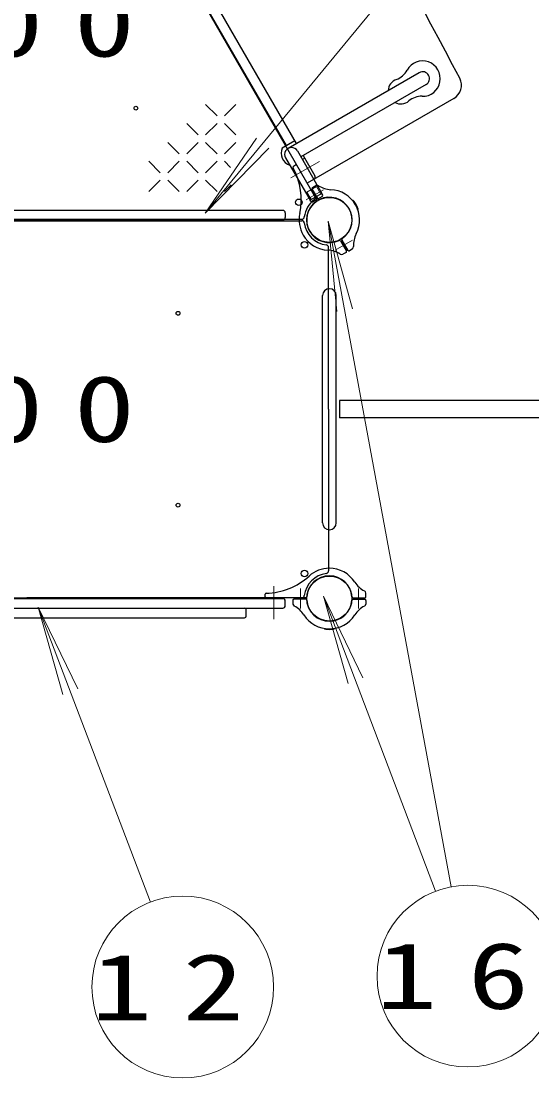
# Model space of a CAD drawing. Units: millimetres on the paper, scale 1:60. Extents: x -385 to 0, y -594 to 267.
# Drawn here: x -260.88 to -244, y 160.91 to 195.8 of the extents above; entities that cross this region are included whole.
import ezdxf

# ---------------------------------------------------------------- set-up
doc = ezdxf.new("R2010")
doc.units = ezdxf.units.MM
doc.linetypes.add('USER1', pattern=[4.5, 2.5, -2])
doc.linetypes.add('USER2', pattern=[6, 3, -1, 1, -1])
doc.layers.add('LY_1', color=7, linetype='Continuous', lineweight=25)
doc.styles.add('ＭＳ ゴシック', font='')
doc.styles.get('ＭＳ ゴシック').set_extended_font_data('MS Gothic')

msp = doc.modelspace()

# ---------------------------------------------------------------- linework, layer by layer
at = {"layer": 'LY_1'}
for p, q in [((-251.106, 189.898), (-260.325, 205.865)), ((-252.11, 191.688), (-259.277, 204.101)), ((-251.783, 191.754), (-259.056, 204.351)), ((-247.727, 194.095), (-252.057, 191.595)), ((-247.5, 193.703), (-251.634, 191.316)), ((-246.581, 193.244), (-251.423, 190.448)), ((-251.836, 191.846), (-252.255, 191.604)), ((-252.14, 191.286), (-251.332, 189.886)), ((-251.747, 191.512), (-250.939, 190.112)), ((-251.503, 191.269), (-251.581, 191.224)), ((-251.556, 191.361), (-251.169, 190.691)), ((-251.808, 191.043), (-251.881, 190.996)), ((-251.062, 189.923), (-251.259, 190.263)), ((-251.246, 190.309), (-251.138, 190.366)), ((-250.939, 190.112), (-251.332, 189.886)), ((-251.311, 189.85), (-251.332, 189.886)), ((-250.936, 190.008), (-251.242, 189.831)), ((-250.918, 190.076), (-250.939, 190.112)), ((-249.923, 189.871), (-249.921, 189.873)), ((-269.152, 189.551), (-252.235, 189.551)), ((-252.152, 189.467), (-252.152, 189.317)), ((-249.756, 189.583), (-249.754, 189.584)), ((-269.912, 189.259), (-251.604, 189.259)), ((-269.912, 189.209), (-260.694, 189.209)), ((-269.152, 189.234), (-252.235, 189.234)), ((-260.694, 189.209), (-251.604, 189.209)), ((-250.325, 188.545), (-250.128, 188.205)), ((-250.281, 188.57), (-250.085, 188.23)), ((-250.719, 182.984), (-250.719, 188.324)), ((-250.141, 188.159), (-250.249, 188.102)), ((-250.038, 188.218), (-249.927, 188.288)), ((-250.92, 179.234), (-250.92, 186.734)), ((-250.467, 179.234), (-250.467, 186.734)), ((-213.527, 183.267), (-250.36, 183.267)), ((-250.36, 183.267), (-250.36, 182.701)), ((-250.719, 182.984), (-250.719, 177.644)), ((-213.527, 182.701), (-250.36, 182.701)), ((-249.486, 176.793), (-249.491, 176.915)), ((-269.912, 176.759), (-260.694, 176.759)), ((-269.152, 176.734), (-252.235, 176.734)), ((-251.475, 176.759), (-260.694, 176.759)), ((-252.818, 176.794), (-252.813, 176.881)), ((-252.152, 176.501), (-252.152, 176.651)), ((-251.901, 176.674), (-251.896, 176.553)), ((-251.475, 176.709), (-251.867, 176.709)), ((-249.912, 176.759), (-249.52, 176.759)), ((-249.912, 176.709), (-249.52, 176.709)), ((-249.486, 176.674), (-249.491, 176.543)), ((-269.152, 176.417), (-252.235, 176.417)), ((-253.444, 176.151), (-253.444, 176.367)), ((-267.759, 176.101), (-253.494, 176.101)), ((-250.86, 175.748), (-250.86, 175.745)), ((-250.527, 175.748), (-250.527, 175.745))]:
    msp.add_line(p, q, dxfattribs=at)
at = {"layer": 'LY_1', "lineweight": 13}
for p, q in [((-242.565, 204.289), (-254.799, 189.46)), ((-254.781, 193.044), (-254.406, 192.669)), ((-253.781, 193.044), (-254.156, 192.669)), ((-255.406, 192.419), (-255.031, 192.044)), ((-254.406, 192.419), (-254.781, 192.044)), ((-254.156, 192.419), (-253.781, 192.044)), ((-254.799, 189.46), (-253.099, 191.932)), ((-256.031, 191.794), (-255.656, 191.419)), ((-255.031, 191.794), (-255.406, 191.419)), ((-254.799, 189.46), (-252.695, 191.599)), ((-254.781, 191.794), (-254.406, 191.419)), ((-253.781, 191.794), (-254.156, 191.419)), ((-256.656, 191.169), (-256.281, 190.794)), ((-255.656, 191.169), (-256.031, 190.794)), ((-255.406, 191.169), (-255.031, 190.794)), ((-254.406, 191.169), (-254.781, 190.794)), ((-254.156, 191.169), (-253.956, 190.969)), ((-256.281, 190.544), (-256.656, 190.169)), ((-256.031, 190.544), (-255.656, 190.169)), ((-255.031, 190.544), (-255.406, 190.169)), ((-254.781, 190.544), (-254.406, 190.169)), ((-253.933, 190.391), (-254.156, 190.169)), ((-250.73, 189.196), (-250.443, 186.209)), ((-250.73, 189.196), (-249.929, 186.304)), ((-246.664, 167.218), (-250.73, 189.196)), ((-250.893, 176.811), (-250.074, 173.925)), ((-250.893, 176.811), (-249.586, 174.111)), ((-247.186, 167.072), (-250.893, 176.811)), ((-260.314, 176.452), (-259.495, 173.566)), ((-260.314, 176.452), (-259.006, 173.752)), ((-256.606, 166.712), (-260.314, 176.452))]:
    msp.add_line(p, q, dxfattribs=at)
at = {"layer": 'LY_1', "linetype": 'USER2', "lineweight": 13}
for p, q in [((-251.962, 190.619), (-251.022, 191.161)), ((-250.885, 190.23), (-251.46, 189.898)), ((-249.927, 188.57), (-250.502, 188.238)), ((-252.527, 177.14), (-252.527, 176.054)), ((-251.652, 176.402), (-251.652, 177.066)), ((-249.735, 176.402), (-249.735, 177.066))]:
    msp.add_line(p, q, dxfattribs=at)
at = {"layer": 'LY_1', "linetype": 'USER1', "lineweight": 13}
for p, q in [((-251.121, 190.334), (-251.433, 190.154)), ((-251.291, 189.909), (-251.433, 190.154)), ((-250.979, 190.089), (-251.121, 190.334))]:
    msp.add_line(p, q, dxfattribs=at)
at = {"layer": 'LY_1'}
for centre, radius in [((-257.085, 192.924), 0.0625), ((-251.704, 189.817), 0.108), ((-250.694, 189.234), 0.743), ((-251.518, 188.409), 0.108), ((-255.694, 186.151), 0.0625), ((-255.694, 179.817), 0.0625), ((-251.518, 177.559), 0.108), ((-250.694, 176.734), 0.743)]:
    msp.add_circle(centre, radius, dxfattribs=at)
at = {"layer": 'LY_1', "lineweight": 13}
for centre in [(-246.119, 164.268), (-255.539, 163.909)]:
    msp.add_circle(centre, 3, dxfattribs=at)
at = {"layer": 'LY_1'}
for centre, radius, start, end in [((-420.559, 102.709), 196.604, 27.63762, 32.36238), ((-247.613, 193.899), 0.583, 268.4317, 151.5683), ((-248.701, 194.488), 0.653, 289.9843, 331.5683), ((-247.613, 193.899), 0.227, 300, 120), ((-248.335, 193.482), 0.417, 109.9843, 177.0436), ((-246.831, 193.677), 0.5, 300, 27.6376), ((-247.647, 192.663), 0.653, 88.4317, 130.0157), ((-248.335, 193.482), 0.417, 242.9564, 310.0157), ((-251.871, 191.441), 0.417, 156.8699, 251.9267), ((-251.944, 191.399), 0.227, 30, 210), ((-251.863, 190.968), 0.0333, 123, 208.9159), ((-253.788, 189.904), 2.167, 347.7828, 28.9158), ((-251.789, 191.015), 0.0333, 30, 123), ((-251.241, 190.65), 0.0833, 300, 30), ((-251.23, 190.28), 0.0333, 118, 210), ((-251.099, 190.292), 0.0833, 57.4588, 118), ((-250.606, 191.065), 0.833, 237.4588, 267.2728), ((-250.694, 189.234), 1, 30, 87.2728), ((-250.694, 189.234), 0.833, 126.7872, 173.2128), ((-250.694, 189.234), 0.75, 124.2707, 210), ((-251.267, 189.875), 0.05, 210, 300), ((-251.242, 189.968), 0.0833, 306.7872, 30), ((-251.135, 189.881), 0.0333, 304.2707, 30), ((-251.034, 189.94), 0.0333, 210, 295.7293), ((-250.694, 189.234), 0.75, 30, 115.7293), ((-250.961, 190.051), 0.05, 300, 30), ((-249.912, 189.858), 0.0167, 38.6269, 120), ((-250.694, 189.234), 1.017, 30, 38.6269), ((-252.235, 189.467), 0.0833, 0, 90), ((-250.694, 189.234), 1, 167.7828, 210), ((-250.694, 189.234), 0.75, 304.2707, 30), ((-250.694, 189.234), 1, 332.7272, 30), ((-250.694, 189.234), 1.017, 21.3731, 30), ((-249.762, 189.598), 0.0167, 300, 21.3731), ((-252.235, 189.317), 0.0833, 270, 0), ((-251.604, 189.342), 0.0833, 270, 353.2128), ((-251.604, 189.126), 0.0833, 6.7872, 90), ((-250.694, 189.234), 0.833, 186.7872, 263.2128), ((-250.694, 189.234), 0.75, 210, 295.7293), ((-249.064, 188.394), 0.833, 152.7272, 182.5412), ((-250.694, 189.234), 1, 210, 267.2728), ((-250.802, 188.324), 0.0833, 0, 83.2128), ((-250.353, 188.528), 0.0333, 30, 115.7293), ((-250.252, 188.587), 0.0333, 124.2707, 210), ((-250.781, 187.403), 0.833, 57.4588, 87.2728), ((-250.288, 188.175), 0.0833, 237.4588, 298), ((-250.157, 188.188), 0.0333, 298, 30), ((-250.056, 188.247), 0.0333, 210, 302), ((-249.98, 188.353), 0.0833, 302, 2.5412), ((-250.694, 186.734), 0.227, 0, 180), ((-250.694, 179.234), 0.227, 180, 0), ((-250.694, 176.734), 1, 90, 132.2172), ((-250.802, 177.644), 0.0833, 276.7872, 0), ((-250.694, 176.734), 1, 32.7272, 90), ((-252.821, 179.079), 2.167, 271.0842, 312.2172), ((-250.694, 176.734), 0.833, 96.7872, 173.2128), ((-250.694, 176.734), 0.75, 90, 175.7293), ((-250.694, 176.734), 0.75, 4.2707, 90), ((-249.151, 177.725), 0.833, 212.7272, 242.5412), ((-252.78, 176.88), 0.0333, 91.0841, 177), ((-249.574, 176.912), 0.0833, 2, 62.5412), ((-252.784, 176.792), 0.0333, 177, 270), ((-252.235, 176.651), 0.0833, 0, 90), ((-251.867, 176.676), 0.0333, 90, 182), ((-251.813, 176.556), 0.0833, 182, 242.5412), ((-251.604, 176.842), 0.0833, 270, 353.2128), ((-251.475, 176.792), 0.0333, 270, 355.7293), ((-251.475, 176.676), 0.0333, 4.2707, 90), ((-250.694, 176.734), 0.75, 184.2707, 270), ((-250.694, 176.734), 0.75, 270, 355.7293), ((-249.912, 176.792), 0.0333, 184.2707, 270), ((-249.912, 176.676), 0.0333, 90, 175.7293), ((-249.574, 176.556), 0.0833, 297.4588, 358), ((-249.52, 176.792), 0.0333, 270, 2), ((-249.52, 176.676), 0.0333, 358, 90), ((-253.494, 176.367), 0.05, 0, 90), ((-252.235, 176.501), 0.0833, 270, 0), ((-252.236, 175.743), 0.833, 32.7272, 62.5412), ((-250.694, 176.734), 1, 212.7272, 270), ((-250.694, 176.734), 1, 270, 327.2728), ((-249.151, 175.743), 0.833, 117.4588, 147.2728), ((-253.494, 176.151), 0.05, 270, 0), ((-250.844, 175.745), 0.0167, 180, 261.3731), ((-250.694, 176.734), 1.017, 261.3731, 270), ((-250.694, 176.734), 1.017, 270, 278.6269), ((-250.544, 175.745), 0.0167, 278.6269, 0)]:
    msp.add_arc(centre, radius, start, end, dxfattribs=at)

# ---------------------------------------------------------------- texts
at = {"layer": 'LY_1', "char_height": 2.199, "style": 'ＭＳ ゴシック'}
for s, insert, attachment_point in [('\\T1.5;\\W1.35;400', (-265.194, 195.709), 4), ('\\T1.5;\\W1.35;500', (-265.194, 182.984), 4), ('\\T1.5;\\W1.35;16', (-246.119, 164.268), 5), ('\\T1.5;\\W1.35;12', (-255.539, 163.909), 5)]:
    msp.add_mtext(s, dxfattribs=dict(at, insert=insert, attachment_point=attachment_point))

doc.saveas('drawing.dxf')
